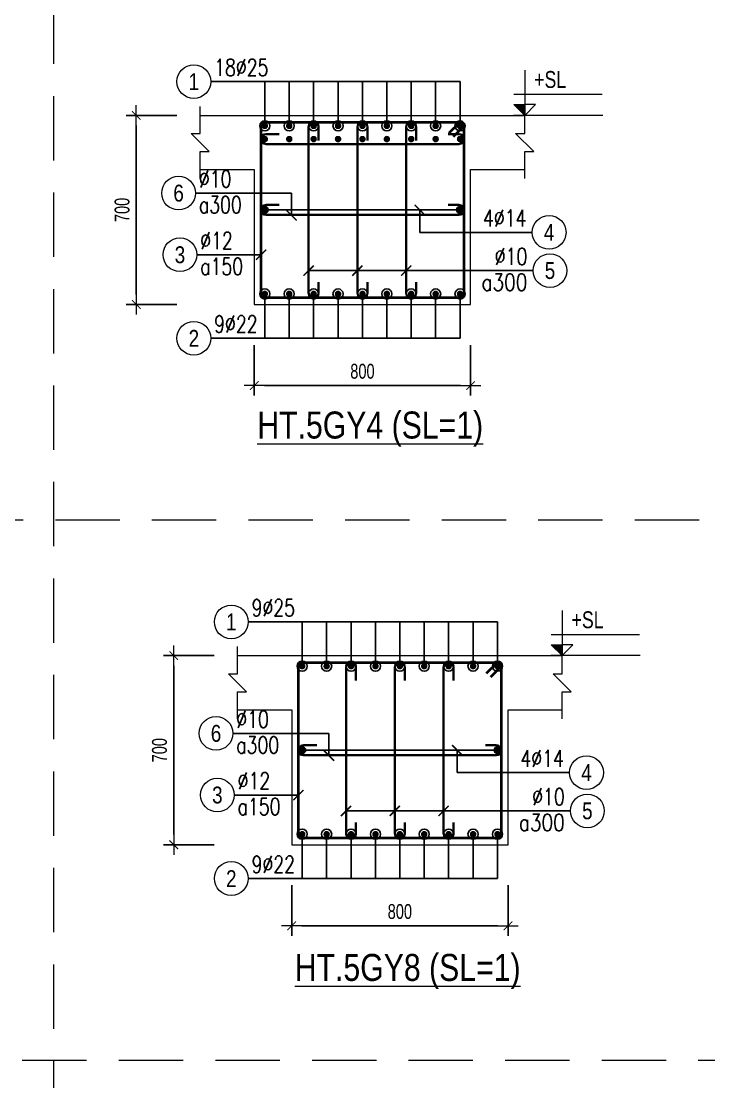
# Model space of a CAD drawing. Header units: millimetres. Extents: x 225489 to 327520, y -235866 to -221866.
# Drawn here: x 233054 to 235597, y -231944 to -228018 of the extents above; entities that cross this region are included whole.
import ezdxf
from ezdxf.enums import TextEntityAlignment as Align

# ---------------------------------------------------------------- set-up
doc = ezdxf.new("R2010")
doc.units = ezdxf.units.MM
doc.header["$PDMODE"] = 3
doc.linetypes.add('HIDDEN2', pattern=[4.762499999999999, 3.175, -1.5875])
doc.layers.get('0').update_dxf_attribs({"lineweight": 20})
doc.layers.get('Defpoints').update_dxf_attribs({"color": 151, "lineweight": 9})
for name, color, linetype, lineweight in [('NDC_S_ANNO', 7, 'Continuous', 20), ('NDC_S_CONTINUOUS', 3, 'Continuous', 20), ('NDC_S_DIM', 1, 'Continuous', 15), ('NDC_S_HIDDEN', 8, 'HIDDEN2', 13), ('NDC_S_REBAR', 4, 'Continuous', 35), ('NDC_S_STIRRUP', 4, 'Continuous', 40), ('NDC_S_TEXT SYMBOL', 7, 'Continuous', 20), ('NDC_S_THIN LINE', 8, 'Continuous', 9), ('NDC_S_VN TEXT', 7, 'Continuous', 20)]:
    doc.layers.add(name, color=color, linetype=linetype, lineweight=lineweight)
doc.styles.add('ARIAL', font='arial.ttf', dxfattribs={"width": 0.8})
doc.styles.add('NDC_ANNO', font='', dxfattribs={"width": 0.8})
doc.styles.add('NDC_DIM', font='', dxfattribs={"width": 0.75})
doc.styles.add('NDC_EN TXT', font='romans.shx', dxfattribs={"width": 0.8})
doc.styles.get('NDC_ANNO').set_extended_font_data('Dotum')
doc.styles.get('NDC_DIM').set_extended_font_data('Dotum')
doc.dimstyles.new('NDC_dim_25', dxfattribs={"dimscale": 25, "dimtxt": 2.2, "dimasz": 1.5, "dimexe": 1.5, "dimexo": 2.5, "dimgap": 1, "dimtad": 1, "dimdec": 0, "dimzin": 0, "dimdsep": 46, "dimtxsty": 'NDC_DIM', "dimblk": 'DIMMARK', "dimcen": 0.09, "dimdle": 1.2, "dimclrd": 1, "dimclre": 1, "dimclrt": 3, "dimadec": 0, "dimazin": 0, "dimtfac": 1, "dimtdec": 0, "dimtix": 1, "dimtofl": 0, "dimtmove": 0, "dimatfit": 3, "dimfxl": 6, "dimfxlon": 1, "dimtolj": 1, "dimtzin": 0, "dimarcsym": 0})

# ---------------------------------------------------------------- blocks, each defined once
blk = doc.blocks.new('kata_block_TD')
at = {"color": 6, "linetype": 'ByBlock', "lineweight": -2, "style": 'ARIAL', "width": 0.8}
blk.add_attdef('SECTDET2', text='', height=5, dxfattribs=at).set_placement((0, 7.970649532882817), align=Align.CENTER)
at = {"color": 0, "linetype": 'ByBlock', "lineweight": -2, "style": 'ARIAL', "width": 0.8}
blk.add_attdef('SECTDET1', text='', height=5, dxfattribs=at).set_placement((0, 1.470649532882817), align=Align.CENTER)
at = {"color": 3, "lineweight": 25, "style": 'ARIAL', "width": 0.8}
blk.add_attdef('SSCALE', text='', height=2.5, dxfattribs=at).set_placement((0, -3.998868953555331), align=Align.CENTER)
blk = doc.blocks.new('kata_block_CT')
at = {"layer": 'NDC_S_ANNO'}
blk.add_hatch(color=3, dxfattribs=at).paths.add_polyline_path([(0, 1.596954857557648), (-1.612010908633238, 1.596954857557648), (0, 0)])
at = {"layer": 'NDC_S_ANNO', "ltscale": 50}
h = blk.add_hatch(dxfattribs=at)
h.set_pattern_fill('ANSI31', color=256, scale=1.406250541793835, style=0)
h.set_pattern_definition([(45.00000000000001, (0, 5.456968210637569e-12), (-3.157122508925224, 3.157122508925225), [])])
h.paths.add_polyline_path([(0, 1.596954857557648), (0, 0), (1.612010908924276, 1.596954857557648)])
for p, q in [((-1.592704896858777, 3.140833880479477), (11.46947077315417, 3.140833880479477)), ((11.56125648126181, 5.456968210637569e-12), (-1.63869572513795, 5.456968210637569e-12))]:
    blk.add_line(p, q, dxfattribs=at)
for points in [[(0, 6.69495074864426), (0, 0)], [(0, 0), (-1.612010908924276, 1.596954857557648), (0, 1.596954857557648)], [(0, 0), (1.612010908924276, 1.596954857557648), (0, 1.596954857557648)]]:
    blk.add_lwpolyline(points, dxfattribs=at)
at = {"layer": 'NDC_S_ANNO', "color": 8, "ltscale": 50}
blk.add_lwpolyline([(0, 0), (-1.612010908633238, 1.596954857557648), (0, 1.596954857557648)], dxfattribs=at)
at = {"layer": 'NDC_S_TEXT SYMBOL', "color": 3, "style": 'NDC_ANNO', "width": 0.8}
blk.add_attdef('CT', (1.409564409346785, 4.068271311703938), '', height=2.5, dxfattribs=at)
blk = doc.blocks.new('DIMMARK')
at = {"layer": 'NDC_S_DIM', "color": 1}
blk.add_line((-1.5, 0), (1, 0), dxfattribs=at)
at = {"layer": 'NDC_S_DIM', "color": 2, "const_width": 0.1}
blk.add_lwpolyline([(-0.4242640687119285, -0.4242640687119285), (0.4242640687119285, 0.4242640687119285)], dxfattribs=at)
blk = doc.blocks.new('*D48')
at = {"layer": 'Defpoints', "color": 0, "transparency": 16777216}
for p in [(233916.3181438901, -229066.8943054373), (234716.3181438901, -229066.8943054373), (234716.3181438901, -229366.8943054373)]:
    blk.add_point(p, dxfattribs=at)
at = {"layer": 'NDC_S_DIM', "color": 1, "lineweight": -2, "transparency": 16777216}
for p, q in [((233916.3181438901, -229216.8943054373), (233916.3181438901, -229404.3943054373)), ((234716.3181438901, -229216.8943054373), (234716.3181438901, -229404.3943054373)), ((233953.8181438901, -229366.8943054373), (234678.8181438901, -229366.8943054373))]:
    blk.add_line(p, q, dxfattribs=at)
at = {"layer": 'NDC_S_DIM', "color": 1, "lineweight": -2, "transparency": 16777216, "xscale": 37.5, "yscale": 37.5, "zscale": 37.5, "rotation": 180}
blk.add_blockref('DIMMARK', (233916.3181438901, -229366.8943054373), dxfattribs=at)
at = {"layer": 'NDC_S_DIM', "color": 1, "lineweight": -2, "transparency": 16777216, "xscale": 37.5, "yscale": 37.5, "zscale": 37.5}
blk.add_blockref('DIMMARK', (234716.3181438901, -229366.8943054373), dxfattribs=at)
at = {"layer": 'NDC_S_DIM', "color": 3, "transparency": 16777216, "insert": (234316.3181438901, -229314.3943054373), "char_height": 55.00000000000001, "attachment_point": 5, "style": 'NDC_DIM'}
blk.add_mtext('\\A1;800', dxfattribs=at)
blk = doc.blocks.new('*D49')
at = {"layer": 'Defpoints', "color": 0, "transparency": 16777216}
for p in [(233985.9912684344, -228366.8943054373), (233479.9912684344, -229066.8943054373), (233985.9912684344, -229066.8943054373)]:
    blk.add_point(p, dxfattribs=at)
at = {"layer": 'NDC_S_DIM', "color": 1, "lineweight": -2, "transparency": 16777216}
for p, q in [((233629.9912684344, -228366.8943054373), (233442.4912684344, -228366.8943054373)), ((233479.9912684344, -228404.3943054373), (233479.9912684344, -229029.3943054373)), ((233629.9912684344, -229066.8943054373), (233442.4912684344, -229066.8943054373))]:
    blk.add_line(p, q, dxfattribs=at)
at = {"layer": 'NDC_S_DIM', "color": 1, "lineweight": -2, "transparency": 16777216, "xscale": 37.5, "yscale": 37.5, "zscale": 37.5}
for p, rotation in [((233479.9912684344, -228366.8943054373), 90), ((233479.9912684344, -229066.8943054373), 270)]:
    blk.add_blockref('DIMMARK', p, dxfattribs=dict(at, rotation=rotation))
at = {"layer": 'NDC_S_DIM', "color": 3, "transparency": 16777216, "insert": (233427.4912684345, -228716.8943054373), "char_height": 55.00000000000001, "attachment_point": 5, "rotation": 90, "style": 'NDC_DIM'}
blk.add_mtext('\\A1;700', dxfattribs=at)
blk = doc.blocks.new('kata_block_THEP')
at = {"layer": 'NDC_S_REBAR', "color": 0}
for p, q in [((-0.5, 0), (0.5, 0)), ((-0.3535533905960619, 0.353553390592424), (0.3535533905960619, -0.353553390592424)), ((0.3535533905960619, 0.353553390592424), (-0.3535533905960619, -0.353553390592424)), ((0, 0.5), (0, -0.5))]:
    blk.add_line(p, q, dxfattribs=at)
at = {"layer": 'NDC_S_REBAR', "color": 0, "const_width": 0.08333333333333334}
blk.add_lwpolyline([(-0.5, -1.818989403545856e-12, 1), (0.5000000000145519, -1.818989403545856e-12, 1), (-0.5, -1.818989403545856e-12, 1)], format="xyb", dxfattribs=at)
blk = doc.blocks.new('*U11')
blk.add_circle((-2.5, 0), 2.5)
at = {"layer": 'NDC_S_VN TEXT', "color": 3, "style": 'NDC_EN TXT', "width": 0.75}
blk.add_attdef('DK1', (0.5, 0.8455043070534884), '', height=2.5, dxfattribs=at)
at = {"layer": 'NDC_S_VN TEXT', "color": 7, "style": 'ARIAL', "width": 0.8}
blk.add_attdef('SH2', text='', height=2.5, dxfattribs=at).set_placement((-2.5, 0), align=Align.MIDDLE)
blk = doc.blocks.new('*U12')
blk.add_circle((-2.5, 0), 2.5)
at = {"layer": 'NDC_S_VN TEXT', "color": 3, "style": 'NDC_EN TXT', "width": 0.75}
for tag, p in [('DK1', (0.5, 0.8455043070534884)), ('KC1', (0.5, -2.972544307831413))]:
    blk.add_attdef(tag, p, '', height=2.5, dxfattribs=at)
at = {"layer": 'NDC_S_VN TEXT', "color": 7, "style": 'ARIAL', "width": 0.8}
blk.add_attdef('SH2', text='', height=2.5, dxfattribs=at).set_placement((-2.5, 0), align=Align.MIDDLE)
blk = doc.blocks.new('*U15')
blk.add_circle((2.5, 0), 2.5)
at = {"layer": 'NDC_S_VN TEXT', "color": 3, "style": 'NDC_EN TXT'}
for tag, width, p in [('DK2', 0.75, (-0.85, 0.8455043070534884)), ('KC2', 0.8, (-0.85, -2.972544307831413))]:
    blk.add_attdef(tag, text='', height=2.5, dxfattribs=dict(at, width=width)).set_placement(p, align=Align.RIGHT)
at = {"layer": 'NDC_S_VN TEXT', "color": 7, "style": 'ARIAL', "width": 0.8}
blk.add_attdef('SH3', text='', height=2.5, dxfattribs=at).set_placement((2.5, 0), align=Align.MIDDLE)
blk = doc.blocks.new('*U10')
blk.add_circle((2.5, 0), 2.5)
at = {"layer": 'NDC_S_VN TEXT', "color": 3, "style": 'NDC_EN TXT', "width": 0.75}
blk.add_attdef('DK2', text='', height=2.5, dxfattribs=at).set_placement((-0.85, 0.8455043070534884), align=Align.RIGHT)
at = {"layer": 'NDC_S_VN TEXT', "color": 7, "style": 'ARIAL', "width": 0.8}
blk.add_attdef('SH3', text='', height=2.5, dxfattribs=at).set_placement((2.5, 0), align=Align.MIDDLE)
blk = doc.blocks.new('*D58')
at = {"layer": 'Defpoints', "color": 0, "transparency": 16777216}
for p in [(234054.6788477843, -231066.894305435), (234854.6788477843, -231066.894305435), (234854.6788477843, -231366.894305435)]:
    blk.add_point(p, dxfattribs=at)
at = {"layer": 'NDC_S_DIM', "color": 1, "lineweight": -2, "transparency": 16777216}
for p, q in [((234054.6788477843, -231216.894305435), (234054.6788477843, -231404.394305435)), ((234854.6788477843, -231216.894305435), (234854.6788477843, -231404.394305435)), ((234092.1788477843, -231366.894305435), (234817.1788477843, -231366.894305435))]:
    blk.add_line(p, q, dxfattribs=at)
at = {"layer": 'NDC_S_DIM', "color": 1, "lineweight": -2, "transparency": 16777216, "xscale": 37.5, "yscale": 37.5, "zscale": 37.5, "rotation": 180}
blk.add_blockref('DIMMARK', (234054.6788477843, -231366.894305435), dxfattribs=at)
at = {"layer": 'NDC_S_DIM', "color": 1, "lineweight": -2, "transparency": 16777216, "xscale": 37.5, "yscale": 37.5, "zscale": 37.5}
blk.add_blockref('DIMMARK', (234854.6788477843, -231366.894305435), dxfattribs=at)
at = {"layer": 'NDC_S_DIM', "color": 3, "transparency": 16777216, "insert": (234454.6788477843, -231314.394305435), "char_height": 55.00000000000001, "attachment_point": 5, "style": 'NDC_DIM'}
blk.add_mtext('\\A1;800', dxfattribs=at)
blk = doc.blocks.new('*D59')
at = {"layer": 'Defpoints', "color": 0, "transparency": 16777216}
for p in [(234124.3519723286, -230366.894305435), (233618.3519723286, -231066.894305435), (234124.3519723286, -231066.894305435)]:
    blk.add_point(p, dxfattribs=at)
at = {"layer": 'NDC_S_DIM', "color": 1, "lineweight": -2, "transparency": 16777216}
for p, q in [((233768.3519723286, -230366.894305435), (233580.8519723286, -230366.894305435)), ((233618.3519723286, -230404.394305435), (233618.3519723286, -231029.394305435)), ((233768.3519723286, -231066.894305435), (233580.8519723286, -231066.894305435))]:
    blk.add_line(p, q, dxfattribs=at)
at = {"layer": 'NDC_S_DIM', "color": 1, "lineweight": -2, "transparency": 16777216, "xscale": 37.5, "yscale": 37.5, "zscale": 37.5}
for p, rotation in [((233618.3519723286, -230366.894305435), 90), ((233618.3519723286, -231066.894305435), 270)]:
    blk.add_blockref('DIMMARK', p, dxfattribs=dict(at, rotation=rotation))
at = {"layer": 'NDC_S_DIM', "color": 3, "transparency": 16777216, "insert": (233565.8519723286, -230716.894305435), "char_height": 55.00000000000001, "attachment_point": 5, "rotation": 90, "style": 'NDC_DIM'}
blk.add_mtext('\\A1;700', dxfattribs=at)

msp = doc.modelspace()

# ---------------------------------------------------------------- linework, layer by layer
at = {"layer": 'NDC_S_CONTINUOUS'}
for points in [[(233716.3181438901, -228366.8943054373), (233916.3181438901, -228366.8943054373), (233916.3181438901, -228366.8943054373), (234716.3181438901, -228366.8943054373), (234716.3181438901, -228366.8943054373), (234916.3181438901, -228366.8943054373)], [(233716.3181438901, -228566.8943054373), (233916.3181438901, -228566.8943054373), (233916.3181438901, -229066.8943054373), (234716.3181438901, -229066.8943054373), (234716.3181438901, -228566.8943054373), (234916.3181438901, -228566.8943054373)], [(233854.6788477843, -230366.894305435), (234054.6788477843, -230366.894305435), (234054.6788477843, -230366.894305435), (234854.6788477843, -230366.894305435), (234854.6788477843, -230366.894305435), (235054.6788477843, -230366.894305435)], [(233854.6788477843, -230566.894305435), (234054.6788477843, -230566.894305435), (234054.6788477843, -231066.894305435), (234854.6788477843, -231066.894305435), (234854.6788477843, -230566.894305435), (235054.6788477843, -230566.894305435)]]:
    msp.add_lwpolyline(points, dxfattribs=at)
at = {"layer": 'NDC_S_HIDDEN', "ltscale": 75}
for p, q in [((233173.9182628089, -221865.8761660783), (233173.9182628089, -235865.8761660624)), ((243419.9620122832, -229865.8761660692), (230612.4073254404, -229865.8761660692)), ((238296.940137546, -231865.8761660669), (225489.3854507033, -231865.8761660669))]:
    msp.add_line(p, q, dxfattribs=at)
at = {"layer": 'NDC_S_REBAR'}
for points in [[(234154.1171403635, -228459.2389953706), (234154.1171403635, -228410.3258255608, 0.9999999999999999), (234117.2531403634, -228410.3258255608), (234117.2531403634, -229023.4623054372, 0.9999999999999999), (234154.1171403635, -229023.4623054372), (234154.1171403635, -228984.2054144284, -0.414213562)], [(234334.6171403635, -228459.2389953706), (234334.6171403635, -228410.3258255608, 0.9999999999999999), (234297.7531403634, -228410.3258255608), (234297.7531403634, -229023.4623054372, 0.9999999999999999), (234334.6171403635, -229023.4623054372), (234334.6171403635, -228984.2054144284, -0.414213562)], [(234515.1171403715, -228459.2389953707), (234515.1171403715, -228410.3258255608, 0.9999999999999999), (234478.2531403715, -228410.3258255608), (234478.2531403715, -229023.4623054373, 0.9999999999999999), (234515.1171403715, -229023.4623054373), (234515.1171403715, -228984.2054144285, -0.414213562)], [(234008.6633137001, -228436.0506450091), (233959.7501438903, -228436.0506450091, 0.9999999999999999), (233959.7501438903, -228472.9146450091), (234672.8861438902, -228472.9146450091, 0.9999999999999999), (234672.8861438902, -228436.0506450091), (234633.6292528814, -228436.0506450091, -0.414213562)], [(234008.6633137, -228698.4623054373), (233959.7501438901, -228698.4623054373, 0.9999999999999999), (233959.7501438901, -228735.3263054374), (234672.8861438901, -228735.3263054374, 0.9999999999999999), (234672.8861438901, -228698.4623054373), (234633.6292528812, -228698.4623054373, -0.414213562)], [(234292.4778442576, -230459.2389953683), (234292.4778442576, -230410.3258255585, 0.9999999999999999), (234255.6138442576, -230410.3258255585), (234255.6138442576, -231023.462305435, 0.9999999999999999), (234292.4778442576, -231023.462305435), (234292.4778442576, -230984.2054144261, -0.414213562)], [(234472.9778442576, -230459.2389953683), (234472.9778442576, -230410.3258255585, 0.9999999999999999), (234436.1138442576, -230410.3258255585), (234436.1138442576, -231023.462305435, 0.9999999999999999), (234472.9778442576, -231023.462305435), (234472.9778442576, -230984.2054144261, -0.414213562)], [(234653.4778442657, -230459.2389953684), (234653.4778442657, -230410.3258255585, 0.9999999999999999), (234616.6138442657, -230410.3258255585), (234616.6138442657, -231023.462305435, 0.9999999999999999), (234653.4778442657, -231023.462305435), (234653.4778442657, -230984.2054144262, -0.414213562)], [(234147.0240175941, -230698.462305435), (234098.1108477843, -230698.462305435, 0.9999999999999999), (234098.1108477843, -230735.3263054351), (234811.2468477842, -230735.3263054351, 0.9999999999999999), (234811.2468477842, -230698.462305435), (234771.9899567754, -230698.462305435, -0.414213562)]]:
    msp.add_lwpolyline(points, format="xyb", dxfattribs=at)
at = {"layer": 'NDC_S_STIRRUP'}
for points in [[(234637.3181438901, -228431.8943054373), (234677.3181438901, -228391.8943054373, -0.414213562), (234691.3181438901, -228405.8943054373), (234691.3181438901, -229027.8943054373, -0.414213562), (234677.3181438901, -229041.8943054373), (233955.3181438901, -229041.8943054373, -0.414213562), (233941.3181438901, -229027.8943054373), (233941.3181438901, -228405.8943054373, -0.414213562), (233955.3181438901, -228391.8943054373), (234677.3181438901, -228391.8943054373, -0.414213562), (234691.3181438901, -228405.8943054373), (234651.3181438901, -228445.8943054373)], [(234775.6788477843, -230431.894305435), (234815.6788477843, -230391.894305435, -0.414213562), (234829.6788477843, -230405.894305435), (234829.6788477843, -231027.894305435, -0.414213562), (234815.6788477843, -231041.894305435), (234093.6788477843, -231041.894305435, -0.414213562), (234079.6788477843, -231027.894305435), (234079.6788477843, -230405.894305435, -0.414213562), (234093.6788477843, -230391.894305435), (234815.6788477843, -230391.894305435, -0.414213562), (234829.6788477843, -230405.894305435), (234789.6788477843, -230445.894305435)]]:
    msp.add_lwpolyline(points, format="xyb", dxfattribs=at)
at = {"layer": 'NDC_S_THIN LINE'}
for points in [[(233716.3181438901, -228600.2276387707), (233716.3181438901, -228500.2276387707), (233749.6514772234, -228500.2276387707), (233682.9848105568, -228433.560972104), (233716.3181438901, -228433.560972104), (233716.3181438901, -228333.560972104)], [(234916.3181438901, -228600.2276387707), (234916.3181438901, -228500.2276387707), (234949.6514772234, -228500.2276387707), (234882.9848105568, -228433.560972104), (234916.3181438901, -228433.560972104), (234916.3181438901, -228333.560972104)], [(233854.6788477843, -230600.2276387684), (233854.6788477843, -230500.2276387684), (233888.0121811176, -230500.2276387684), (233821.3455144509, -230433.5609721017), (233854.6788477843, -230433.5609721017), (233854.6788477843, -230333.5609721017)], [(235054.6788477843, -230600.2276387684), (235054.6788477843, -230500.2276387684), (235088.0121811176, -230500.2276387684), (235021.3455144509, -230433.5609721017), (235054.6788477843, -230433.5609721017), (235054.6788477843, -230333.5609721017)]]:
    msp.add_lwpolyline(points, dxfattribs=at)

# ---------------------------------------------------------------- block references
at = {"layer": 'NDC_S_REBAR', "xscale": 22, "yscale": 22, "zscale": 22}
for p in [(233955.3181438901, -228405.8943054373), (234045.5681438901, -228405.8943054373), (234135.8181438901, -228405.8943054373), (234226.0681438901, -228405.8943054373), (234316.3181438901, -228405.8943054373), (234406.5681438901, -228405.8943054373), (234496.8181438901, -228405.8943054373), (234587.0681438901, -228405.8943054373), (234677.3181438901, -228405.8943054373), (233955.3181438901, -228454.482645009), (234045.5681438901, -228454.482645009), (234135.8181438901, -228454.482645009), (234226.0681438901, -228454.482645009), (234316.3181438901, -228454.482645009), (234406.5681438901, -228454.482645009), (234496.8181438901, -228454.482645009), (234587.0681438901, -228454.482645009), (234677.3181438901, -228454.482645009), (233955.3181438901, -228716.8943054373), (234677.3181438901, -228716.8943054373), (233955.3181438901, -229027.8943054373), (234045.5681438901, -229027.8943054373), (234135.8181438901, -229027.8943054373), (234226.0681438901, -229027.8943054373), (234316.3181438901, -229027.8943054373), (234406.5681438901, -229027.8943054373), (234496.8181438901, -229027.8943054373), (234587.0681438901, -229027.8943054373), (234677.3181438901, -229027.8943054373), (234093.6788477843, -230405.894305435), (234183.9288477843, -230405.894305435), (234274.1788477843, -230405.894305435), (234364.4288477843, -230405.894305435), (234454.6788477843, -230405.894305435), (234544.9288477843, -230405.894305435), (234635.1788477843, -230405.894305435), (234725.4288477843, -230405.894305435), (234815.6788477843, -230405.894305435), (234093.6788477843, -230716.894305435), (234815.6788477843, -230716.894305435), (234093.6788477843, -231027.894305435), (234183.9288477843, -231027.894305435), (234274.1788477843, -231027.894305435), (234364.4288477843, -231027.894305435), (234454.6788477843, -231027.894305435), (234544.9288477843, -231027.894305435), (234635.1788477843, -231027.894305435), (234725.4288477843, -231027.894305435), (234815.6788477843, -231027.894305435)]:
    msp.add_blockref('kata_block_THEP', p, dxfattribs=at)
at = {"layer": 'NDC_S_THIN LINE', "xscale": 25, "yscale": 25, "zscale": 25}
for name, p, values in [('*U11', (233755.3181438901, -228241.8943054373), {'SH2': '1', 'DK1': '18%%c25'}), ('*U12', (233698.81814389, -228654.5874092626), {'SH2': '6', 'DK1': '%%c10', 'KC1': 'a300'}), ('*U10', (234944.2083876877, -228799.8024993268), {'SH3': '4', 'DK2': '4%%c14'}), ('*U12', (233703.8181438901, -228882.7149760469), {'SH2': '3', 'DK1': '%%c12', 'KC1': 'a150'}), ('*U15', (234947.3743427543, -228941.5771358874), {'SH3': '5', 'DK2': '%%c10', 'KC2': 'a300'}), ('*U11', (233755.3181438901, -229191.8943054373), {'SH2': '2', 'DK1': '9%%c22'}), ('*U11', (233893.6788477843, -230241.894305435), {'SH2': '1', 'DK1': '9%%c25'}), ('*U12', (233837.1788477842, -230654.5874092603), {'SH2': '6', 'DK1': '%%c10', 'KC1': 'a300'}), ('*U10', (235082.5690915818, -230799.8024993245), {'SH3': '4', 'DK2': '4%%c14'}), ('*U12', (233842.1788477843, -230882.7149760446), {'SH2': '3', 'DK1': '%%c12', 'KC1': 'a150'}), ('*U15', (235085.7350466485, -230941.5771358851), {'SH3': '5', 'DK2': '%%c10', 'KC2': 'a300'}), ('*U11', (233893.6788477843, -231191.894305435), {'SH2': '2', 'DK1': '9%%c22'})]:
    msp.add_blockref(name, p, dxfattribs=at).add_auto_attribs(values)
at = {"layer": 'NDC_S_VN TEXT', "xscale": 25, "yscale": 25, "zscale": 25}
for p in [(234916.3181438901, -228366.8943054373), (235054.6788477843, -230366.894305435)]:
    msp.add_blockref('kata_block_CT', p, dxfattribs=at).add_auto_attribs({'CT': '+SL'})
at = {"layer": 'NDC_S_VN TEXT'}
ref = msp.add_blockref('kata_block_TD', (234345.1920950002, -229592.5062018398), dxfattribs=dict(at, xscale=20, yscale=20, zscale=20))
ref.add_attrib('SECTDET1', '%%uHT.5GY4 (SL=1)', dxfattribs={"layer": '0', "color": 0, "linetype": 'ByBlock', "lineweight": -2, "height": 100, "style": 'ARIAL', "width": 0.8}).set_placement((234345.1920950002, -229563.0932111821), align=Align.CENTER)
ref = msp.add_blockref('kata_block_TD', (234483.5527988943, -231600.3843701543), dxfattribs=dict(at, xscale=20, yscale=20, zscale=20))
ref.add_attrib('SECTDET1', '%%uHT.5GY8 (SL=1)', dxfattribs={"layer": '0', "color": 0, "linetype": 'ByBlock', "lineweight": -2, "height": 100, "style": 'ARIAL', "width": 0.8}).set_placement((234483.5527988943, -231570.9713794967), align=Align.CENTER)

# ---------------------------------------------------------------- dimensions: what is measured, and where the dimension line sits
at = {"layer": 'NDC_S_DIM'}
for base, p1, p2, picture, middle in [((233479.9912684344, -229066.8943054373), (233985.9912684344, -228366.8943054373), (233985.9912684344, -229066.8943054373), '*D49', (233427.4912684345, -228716.8943054373)), ((233618.3519723286, -231066.894305435), (234124.3519723286, -230366.894305435), (234124.3519723286, -231066.894305435), '*D59', (233565.8519723286, -230716.894305435))]:
    dim = msp.add_linear_dim(base=base, p1=p1, p2=p2, angle=270, dimstyle='NDC_dim_25', dxfattribs=at)
    dim.commit()
    dim.dimension.update_dxf_attribs({"geometry": picture, "text_midpoint": middle})
for base, p1, p2, picture, middle in [((234716.3181438901, -229366.8943054373), (233916.3181438901, -229066.8943054373), (234716.3181438901, -229066.8943054373), '*D48', (234316.3181438901, -229314.3943054373)), ((234854.6788477843, -231366.894305435), (234054.6788477843, -231066.894305435), (234854.6788477843, -231066.894305435), '*D58', (234454.6788477843, -231314.394305435))]:
    dim = msp.add_linear_dim(base=base, p1=p1, p2=p2, dimstyle='NDC_dim_25', dxfattribs=at)
    dim.commit()
    dim.dimension.update_dxf_attribs({"geometry": picture, "text_midpoint": middle})

# ---------------------------------------------------------------- leaders
at = {"layer": 'NDC_S_THIN LINE'}
for points, override in [([(233955.3181438901, -228405.8943054373), (233955.3181438901, -228241.8943054373), (233755.3181438901, -228241.8943054373)], {"dimldrblk": 'DotBlank'}), ([(234677.3181438901, -228405.8943054373), (234677.3181438901, -228241.8943054373), (233755.3181438901, -228241.8943054373)], {"dimldrblk": 'DotBlank'}), ([(234045.5681438899, -228405.8943054373), (234045.5681438899, -228241.8943054373), (233845.5681438899, -228241.8943054373)], {"dimldrblk": 'DotBlank'}), ([(234135.8181438899, -228405.8943054373), (234135.8181438899, -228241.8943054373), (233935.8181438899, -228241.8943054373)], {"dimldrblk": 'DotBlank'}), ([(234226.0681438899, -228405.8943054373), (234226.0681438899, -228241.8943054373), (234026.0681438899, -228241.8943054373)], {"dimldrblk": 'DotBlank'}), ([(234316.3181438899, -228405.8943054373), (234316.3181438899, -228241.8943054373), (234116.3181438899, -228241.8943054373)], {"dimldrblk": 'DotBlank'}), ([(234406.5681438899, -228405.8943054373), (234406.5681438899, -228241.8943054373), (234206.5681438899, -228241.8943054373)], {"dimldrblk": 'DotBlank'}), ([(234496.8181438899, -228405.8943054373), (234496.8181438899, -228241.8943054373), (234296.8181438899, -228241.8943054373)], {"dimldrblk": 'DotBlank'}), ([(234587.0681438901, -228405.8943054373), (234587.0681438901, -228241.8943054373), (234387.0681438901, -228241.8943054373)], {"dimldrblk": 'DotBlank'}), ([(234054.2470267491, -228736.8943054373), (234054.2470267491, -228654.5874092626), (233698.81814389, -228654.5874092626)], {"dimldrblk": 'ArchTick'}), ([(233955.3181438901, -228716.8943054373), (234683.3181438901, -228716.8943054373)], {"dimasz": 1, "dimldrblk": 'DotBlank'}), ([(234677.3181438901, -228716.8943054373), (233955.3181438901, -228716.8943054373)], {"dimasz": 1, "dimldrblk": 'DotBlank'}), ([(234528.3670914759, -228716.8943054373), (234528.3670914759, -228799.8024993268), (234944.2083876877, -228799.8024993268)], {"dimldrblk": 'ArchTick'}), ([(233941.3181438901, -228882.7149760469), (233703.8181438901, -228882.7149760469)], {"dimldrblk": 'ArchTick'}), ([(234117.2531403634, -228941.5771358874), (234947.3743427543, -228941.5771358874)], {"dimldrblk": 'ArchTick'}), ([(234297.7531403634, -228941.5771358874), (234947.3743427543, -228941.5771358874)], {"dimldrblk": 'ArchTick'}), ([(234478.2531403715, -228941.5771358874), (234947.3743427543, -228941.5771358874)], {"dimldrblk": 'ArchTick'}), ([(233955.3181438901, -229027.8943054373), (233955.3181438901, -229191.8943054373), (233755.3181438901, -229191.8943054373)], {"dimldrblk": 'DotBlank'}), ([(234677.3181438901, -229027.8943054373), (234677.3181438901, -229191.8943054373), (233755.3181438901, -229191.8943054373)], {"dimldrblk": 'DotBlank'}), ([(234045.5681438899, -229027.8943054373), (234045.5681438899, -229191.8943054373), (233845.5681438899, -229191.8943054373)], {"dimldrblk": 'DotBlank'}), ([(234135.8181438899, -229027.8943054373), (234135.8181438899, -229191.8943054373), (233935.8181438899, -229191.8943054373)], {"dimldrblk": 'DotBlank'}), ([(234226.0681438899, -229027.8943054373), (234226.0681438899, -229191.8943054373), (234026.0681438899, -229191.8943054373)], {"dimldrblk": 'DotBlank'}), ([(234316.3181438899, -229027.8943054373), (234316.3181438899, -229191.8943054373), (234116.3181438899, -229191.8943054373)], {"dimldrblk": 'DotBlank'}), ([(234406.5681438899, -229027.8943054373), (234406.5681438899, -229191.8943054373), (234206.5681438899, -229191.8943054373)], {"dimldrblk": 'DotBlank'}), ([(234496.8181438899, -229027.8943054373), (234496.8181438899, -229191.8943054373), (234296.8181438899, -229191.8943054373)], {"dimldrblk": 'DotBlank'}), ([(234587.0681438901, -229027.8943054373), (234587.0681438901, -229191.8943054373), (234387.0681438901, -229191.8943054373)], {"dimldrblk": 'DotBlank'}), ([(234093.6788477843, -230405.894305435), (234093.6788477843, -230241.894305435), (233893.6788477843, -230241.894305435)], {"dimldrblk": 'DotBlank'}), ([(234815.6788477843, -230405.894305435), (234815.6788477843, -230241.894305435), (233893.6788477843, -230241.894305435)], {"dimldrblk": 'DotBlank'}), ([(234183.9288477841, -230405.894305435), (234183.9288477841, -230241.894305435), (233983.9288477841, -230241.894305435)], {"dimldrblk": 'DotBlank'}), ([(234274.1788477841, -230405.894305435), (234274.1788477841, -230241.894305435), (234074.1788477841, -230241.894305435)], {"dimldrblk": 'DotBlank'}), ([(234364.4288477841, -230405.894305435), (234364.4288477841, -230241.894305435), (234164.4288477841, -230241.894305435)], {"dimldrblk": 'DotBlank'}), ([(234454.6788477841, -230405.894305435), (234454.6788477841, -230241.894305435), (234254.6788477841, -230241.894305435)], {"dimldrblk": 'DotBlank'}), ([(234544.9288477841, -230405.894305435), (234544.9288477841, -230241.894305435), (234344.9288477841, -230241.894305435)], {"dimldrblk": 'DotBlank'}), ([(234635.1788477841, -230405.894305435), (234635.1788477841, -230241.894305435), (234435.1788477841, -230241.894305435)], {"dimldrblk": 'DotBlank'}), ([(234725.4288477843, -230405.894305435), (234725.4288477843, -230241.894305435), (234525.4288477843, -230241.894305435)], {"dimldrblk": 'DotBlank'}), ([(234192.6077306433, -230736.894305435), (234192.6077306432, -230654.5874092603), (233837.1788477842, -230654.5874092603)], {"dimldrblk": 'ArchTick'}), ([(234666.7277953701, -230716.894305435), (234666.7277953701, -230799.8024993245), (235082.5690915818, -230799.8024993245)], {"dimldrblk": 'ArchTick'}), ([(234093.6788477843, -230716.894305435), (234821.6788477843, -230716.894305435)], {"dimasz": 1, "dimldrblk": 'DotBlank'}), ([(234815.6788477843, -230716.894305435), (234093.6788477843, -230716.894305435)], {"dimasz": 1, "dimldrblk": 'DotBlank'}), ([(234079.6788477843, -230882.7149760446), (233842.1788477843, -230882.7149760446)], {"dimldrblk": 'ArchTick'}), ([(234255.6138442576, -230941.5771358851), (235085.7350466485, -230941.5771358851)], {"dimldrblk": 'ArchTick'}), ([(234436.1138442576, -230941.5771358851), (235085.7350466485, -230941.5771358851)], {"dimldrblk": 'ArchTick'}), ([(234616.6138442657, -230941.5771358851), (235085.7350466485, -230941.5771358851)], {"dimldrblk": 'ArchTick'}), ([(234093.6788477843, -231027.894305435), (234093.6788477843, -231191.894305435), (233893.6788477843, -231191.894305435)], {"dimldrblk": 'DotBlank'}), ([(234815.6788477843, -231027.894305435), (234815.6788477843, -231191.894305435), (233893.6788477843, -231191.894305435)], {"dimldrblk": 'DotBlank'}), ([(234183.9288477841, -231027.894305435), (234183.9288477841, -231191.894305435), (233983.9288477841, -231191.894305435)], {"dimldrblk": 'DotBlank'}), ([(234274.1788477841, -231027.894305435), (234274.1788477841, -231191.894305435), (234074.1788477841, -231191.894305435)], {"dimldrblk": 'DotBlank'}), ([(234364.4288477841, -231027.894305435), (234364.4288477841, -231191.894305435), (234164.4288477841, -231191.894305435)], {"dimldrblk": 'DotBlank'}), ([(234454.6788477841, -231027.894305435), (234454.6788477841, -231191.894305435), (234254.6788477841, -231191.894305435)], {"dimldrblk": 'DotBlank'}), ([(234544.9288477841, -231027.894305435), (234544.9288477841, -231191.894305435), (234344.9288477841, -231191.894305435)], {"dimldrblk": 'DotBlank'}), ([(234635.1788477841, -231027.894305435), (234635.1788477841, -231191.894305435), (234435.1788477841, -231191.894305435)], {"dimldrblk": 'DotBlank'}), ([(234725.4288477843, -231027.894305435), (234725.4288477843, -231191.894305435), (234525.4288477843, -231191.894305435)], {"dimldrblk": 'DotBlank'})]:
    msp.add_leader(points, dimstyle='NDC_dim_25', override=override, dxfattribs=at)

doc.saveas('drawing.dxf')
